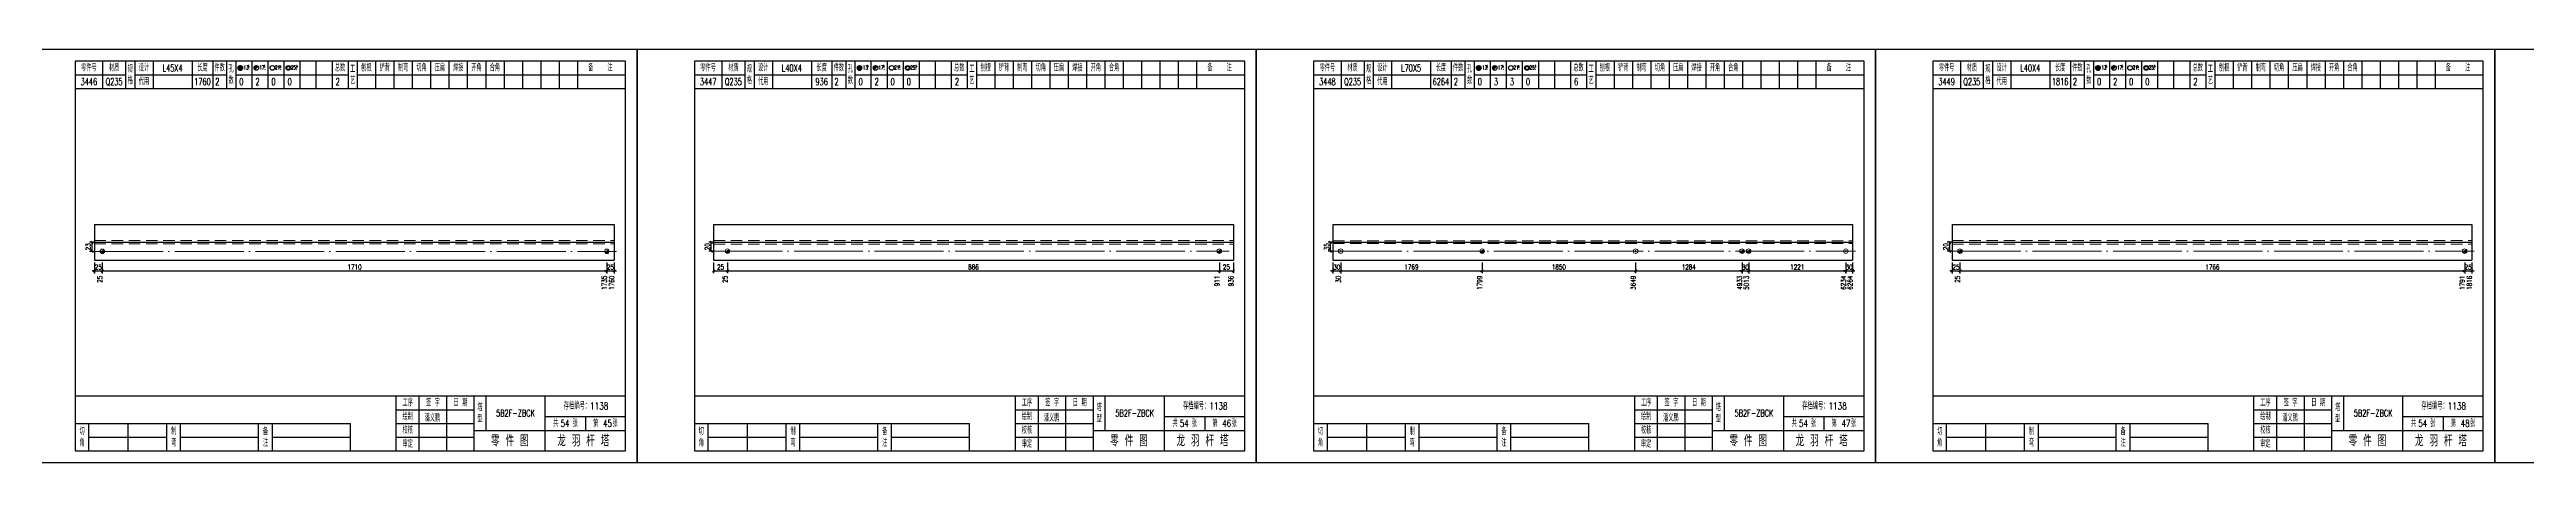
# Model space of a CAD drawing. Header units: millimetres. Extents: x 0 to 30240, y -10896 to -1348.
# Drawn here: x 11894 to 12974, y -10896 to -10716 of the extents above; entities that cross this region are included whole.
import ezdxf
from ezdxf.enums import TextEntityAlignment as Align

# ---------------------------------------------------------------- set-up
doc = ezdxf.new("R2010")
doc.units = ezdxf.units.MM
doc.header["$LTSCALE"] = 20
doc.header["$PDMODE"] = 1
doc.linetypes.add('DASHDOT2X', pattern=[1.75, 1.5, -0.125, 0, -0.125])
doc.linetypes.add('HIDDEN', pattern=[0.375, 0.25, -0.125])
for name, color, linetype, lineweight in [('1', 7, 'Continuous', 25), ('11', 3, 'Continuous', 13), ('2', 1, 'HIDDEN', 13), ('5', 1, 'Continuous', 13), ('7', 2, 'DASHDOT2X', 13)]:
    doc.layers.add(name, color=color, linetype=linetype, lineweight=lineweight)
doc.styles.get("Standard").update_dxf_attribs({"font": 'simplex', "width": 0.7, "bigfont": 'gbhzfs.shx'})
doc.styles.add('SYMBOL_TXT', font='txt.shx', dxfattribs={"width": 0.6})
doc.styles.add('TITLE_TXT', font='simplex.shx', dxfattribs={"width": 0.75, "height": 2.5, "bigfont": 'gbhzfs.shx'})
doc.dimstyles.get("Standard").update_dxf_attribs({"dimtxt": 2.1, "dimasz": 1, "dimexe": 1.05, "dimexo": 0, "dimgap": 0.63, "dimtad": 1, "dimzin": 0, "dimdsep": 46, "dimtxsty": 'standard', "dimblk": 'OBLIQUE', "dimblk1": 'OBLIQUE', "dimblk2": 'OBLIQUE', "dimcen": 0.09, "dimadec": 0, "dimazin": 0, "dimtfac": 1, "dimtdec": 1, "dimtix": 1, "dimtmove": 0, "dimatfit": 3, "dimfxl": 0, "dimtolj": 1, "dimtzin": 0, "dimarcsym": 0})
pattern_1 = [(0, (-3, 0), (0, 0.0125), [])]

# ---------------------------------------------------------------- blocks, each defined once
blk = doc.blocks.new('M12_HOLE')
h = blk.add_hatch()
h.set_pattern_fill('LINE', scale=0.1, style=0)
h.set_pattern_definition(pattern_1)
h.paths.add_polyline_path([(-5, 0, 1), (-1, 0, 1)])
at = {"color": 7}
blk.add_circle((-3, 0), 2, dxfattribs=at)
at = {"color": 7, "attachment_point": 1, "style": 'SYMBOL_TXT'}
for s, insert, char_height, width in [('13\\f??|b0|i0|c0|p54;.', (-0.1, 2.1), 3.5, 5.707), ('5', (3.7, 2.3), 1.8, 2.931)]:
    blk.add_mtext(s, dxfattribs=dict(at, insert=insert, char_height=char_height, width=width))
blk = doc.blocks.new('M16_HOLE')
h = blk.add_hatch()
h.set_pattern_fill('LINE', scale=0.1, style=0)
h.set_pattern_definition(pattern_1)
h.paths.add_polyline_path([(-1.6, 1.4, 0.668179), (-5, 0, 0.198912), (-4.4, -1.4)])
at = {"color": 7}
blk.add_circle((-3, 0), 2, dxfattribs=at)
at = {"color": 7, "attachment_point": 1, "style": 'SYMBOL_TXT'}
for s, insert, char_height, width in [('17.', (-0.4, 2.1), 3.5, 6.316), ('5', (3.6, 2.3), 1.8, 1.822)]:
    blk.add_mtext(s, dxfattribs=dict(at, insert=insert, char_height=char_height, width=width))
blk = doc.blocks.new('M20_HOLE')
at = {"color": 7}
blk.add_circle((-3, 0), 2, dxfattribs=at)
at = {"color": 7, "attachment_point": 1, "style": 'SYMBOL_TXT'}
for s, insert, char_height, width in [('21.', (-0.7, 2), 3.5, 6.074), ('5', (3.3, 2), 1.8, 1.458)]:
    blk.add_mtext(s, dxfattribs=dict(at, insert=insert, char_height=char_height, width=width))
blk = doc.blocks.new('M24_HOLE')
at = {"color": 7}
for radius in [2, 1.5]:
    blk.add_circle((-3, 0), radius, dxfattribs=at)
at = {"color": 7, "attachment_point": 1, "style": 'SYMBOL_TXT'}
for s, insert, char_height, width in [('25.', (-0.7, 2.1), 3.5, 2.429), ('5', (3.9, 2.3), 1.8, 1.944)]:
    blk.add_mtext(s, dxfattribs=dict(at, insert=insert, char_height=char_height, width=width))
blk = doc.blocks.new('JgCard')
for p, q in [((270, 180), (0, 180)), ((0, 180), (0, 0)), ((265, 175), (25, 175)), ((25, 175), (25, 5)), ((37, 175), (37, 163)), ((47, 175), (47, 163)), ((51, 175), (51, 163)), ((59, 175), (59, 163)), ((76, 175), (76, 163)), ((85, 175), (85, 163)), ((91, 175), (91, 163)), ((95, 175), (95, 163)), ((102, 175), (102, 163)), ((109, 175), (109, 163)), ((116, 175), (116, 163)), ((123, 175), (123, 163)), ((130, 175), (130, 163)), ((137, 175), (137, 163)), ((144, 175), (144, 163)), ((148, 175), (148, 163)), ((156, 175), (156, 163)), ((164, 175), (164, 163)), ((172, 175), (172, 163)), ((180, 175), (180, 163)), ((188, 175), (188, 163)), ((196, 175), (196, 163)), ((204, 175), (204, 163)), ((212, 175), (212, 163)), ((220, 175), (220, 163)), ((228, 175), (228, 163)), ((236, 175), (236, 163)), ((244, 175), (244, 163)), ((265, 5), (265, 175)), ((270, 0), (270, 180)), ((25, 169), (47, 169)), ((25, 163), (265, 163)), ((51, 169), (91, 169)), ((95, 169), (144, 169)), ((148, 169), (265, 169)), ((25, 29), (265, 29)), ((165, 5), (165, 29)), ((165, 23), (199, 23)), ((175, 5), (175, 29)), ((187, 5), (187, 29)), ((199, 5), (199, 29)), ((204, 29), (204, 14)), ((230, 5), (230, 29)), ((25, 17), (145, 17)), ((31, 5), (31, 17)), ((31, 11), (65, 11)), ((48, 17), (48, 5)), ((65, 5), (65, 17)), ((71, 5), (71, 17)), ((71, 11), (105, 11)), ((105, 5), (105, 17)), ((111, 5), (111, 17)), ((111, 11), (145, 11)), ((145, 5), (145, 17)), ((165, 17), (199, 17)), ((165, 11), (199, 11)), ((199, 14), (265, 14)), ((230, 20), (265, 20)), ((247.5, 20), (247.5, 14)), ((0, 0), (270, 0)), ((25, 5), (265, 5))]:
    blk.add_line(p, q)
blk.add_lwpolyline([(96, 172, -1), (98, 172, -1)], format="xyb", close=True)
blk.add_point((145, 96))
at = {"xscale": 0.5, "yscale": 0.5, "zscale": 0.5}
for name, p in [('M12_HOLE', (98.5, 172)), ('M16_HOLE', (105.5, 172)), ('M20_HOLE', (112.5, 172)), ('M24_HOLE', (119.5, 172))]:
    blk.add_blockref(name, p, dxfattribs=at)
at = {"style": 'TITLE_TXT', "width": 0.75}
for s, height, p in [('存档编号：1138', 3.08, (238, 23.1)), ('潘义鹏', 3, (177.4, 17.9)), ('龙 羽 杆 塔', 5, (235.2, 7))]:
    blk.add_text(s, height=height, dxfattribs=at).set_placement(p)
at = {"attachment_point": 5, "style": 'TITLE_TXT'}
for s, insert, char_height, width in [('零件号', (31, 172), 3, 15), ('材质', (42, 172), 3, 8), ('设计', (55, 172), 3, 8), ('长度', (80.5, 172), 3, 8), ('件数', (88, 172), 3, 6), ('总数', (140.5, 172), 3, 7), ('工\\P艺', (146, 169), 3, 4), ('刨根', (152, 172), 3, 8), ('铲背', (160, 172), 3, 8), ('制弯', (168, 172), 3, 8), ('切角', (176, 172), 3, 8), ('压扁', (184, 172), 3, 8), ('焊接', (192, 172), 3, 8), ('开角', (200, 172), 3, 8), ('合角', (208, 172), 3, 8), ('备    注', (254, 172), 3, 22), ('规格', (49, 169), 3, 4), ('代用', (55, 166), 3, 8), ('孔数', (93, 169), 3, 4), ('绘制', (170, 20), 3, 10), ('工序', (170, 26), 3, 10), ('签 字', (181, 26), 3, 12), ('日 期', (193, 26), 3, 12), ('塔\\P型', (201.5, 21.5), 3, 5), ('切\\P角', (28, 11), 3, 6), ('制\\P弯', (68, 11), 3, 6), ('备\\P注', (108, 11), 3, 6), ('校核', (170, 14), 3, 10), ('零 件 图', (214.5, 9.5), 5, 31), ('共    张', (238.8, 17), 3, 17.5), ('第    张', (256.2, 17), 3, 17.5), ('审定', (170, 8), 3, 10)]:
    blk.add_mtext(s, dxfattribs=dict(at, insert=insert, char_height=char_height, width=width))
blk = doc.blocks.new('M16')
for p, q in [((-0.7, -0.7), (0.7, 0.7)), ((-0.4, 0), (0.4, 0)), ((0, 0.4), (0, -0.4))]:
    blk.add_line(p, q)
blk.add_circle((0, 0), 1)
for radius in [0.8, 0.6, 0.4, 0.2]:
    blk.add_arc((0, 0), radius, 225, 45)
blk = doc.blocks.new('_Oblique')
at = {"color": 0, "linetype": 'ByBlock', "lineweight": -2}
blk.add_line((-0.5, -0.5), (0.5, 0.5), dxfattribs=at)
blk = doc.blocks.new('*D4636')
at = {"layer": '11', "color": 0, "lineweight": -2}
for p, q in [((11913.4, -10808.7), (11913.4, -10813.4)), ((11916.8, -10808.7), (11916.8, -10813.4)), ((11913.4, -10812.3), (11912.4, -10812.3)), ((11913.4, -10812.3), (11916.8, -10812.3)), ((11916.8, -10812.3), (11917.8, -10812.3))]:
    blk.add_line(p, q, dxfattribs=at)
at = {"layer": 'Defpoints', "color": 0}
for p in [(11913.4, -10808.7), (11916.8, -10808.7), (11916.8, -10812.3)]:
    blk.add_point(p, dxfattribs=at)
at = {"layer": '11', "color": 0, "lineweight": -2}
blk.add_blockref('_Oblique', (11913.4, -10812.3), dxfattribs=at)
at = {"layer": '11', "color": 0, "lineweight": -2, "rotation": 180}
blk.add_blockref('_Oblique', (11916.8, -10812.3), dxfattribs=at)
at = {"layer": '11', "color": 0, "insert": (11915.1, -10810.7), "char_height": 2.1, "attachment_point": 5}
blk.add_mtext('\\A1;25', dxfattribs=at)
blk = doc.blocks.new('*D4638')
at = {"layer": '11', "color": 0, "lineweight": -2}
for p, q in [((12136.8, -10808.7), (12136.8, -10813.4)), ((12140, -10808.7), (12140, -10813.4)), ((12136.8, -10812.3), (12135.8, -10812.3)), ((12136.8, -10812.3), (12140, -10812.3)), ((12140, -10812.3), (12141, -10812.3))]:
    blk.add_line(p, q, dxfattribs=at)
at = {"layer": 'Defpoints', "color": 0}
for p in [(12136.8, -10808.7), (12140, -10808.7), (12140, -10812.3)]:
    blk.add_point(p, dxfattribs=at)
at = {"layer": '11', "color": 0, "lineweight": -2}
blk.add_blockref('_Oblique', (12136.8, -10812.3), dxfattribs=at)
at = {"layer": '11', "color": 0, "lineweight": -2, "rotation": 180}
blk.add_blockref('_Oblique', (12140, -10812.3), dxfattribs=at)
at = {"layer": '11', "color": 0, "insert": (12138.4, -10810.7), "char_height": 2.1, "attachment_point": 5}
blk.add_mtext('\\A1;25', dxfattribs=at)
blk = doc.blocks.new('M20')
for p, q in [((-0.5, 0), (0.5, 0)), ((0, -0.5), (0, 0.5))]:
    blk.add_line(p, q)
blk.add_circle((0, 0), 1)
blk = doc.blocks.new('*D4644')
at = {"layer": '11', "color": 0, "lineweight": -2}
for p, q in [((12453.4, -10808.7), (12453.4, -10813.4)), ((12456.8, -10808.7), (12456.8, -10813.4)), ((12453.4, -10812.3), (12452.4, -10812.3)), ((12453.4, -10812.3), (12456.8, -10812.3)), ((12456.8, -10812.3), (12457.8, -10812.3))]:
    blk.add_line(p, q, dxfattribs=at)
at = {"layer": 'Defpoints', "color": 0}
for p in [(12453.4, -10808.7), (12456.8, -10808.7), (12456.8, -10812.3)]:
    blk.add_point(p, dxfattribs=at)
at = {"layer": '11', "color": 0, "lineweight": -2}
blk.add_blockref('_Oblique', (12453.4, -10812.3), dxfattribs=at)
at = {"layer": '11', "color": 0, "lineweight": -2, "rotation": 180}
blk.add_blockref('_Oblique', (12456.8, -10812.3), dxfattribs=at)
at = {"layer": '11', "color": 0, "insert": (12455.1, -10810.7), "char_height": 2.1, "attachment_point": 5}
blk.add_mtext('\\A1;30', dxfattribs=at)
blk = doc.blocks.new('*D4648')
at = {"layer": '11', "color": 0, "lineweight": -2}
for p, q in [((12631.8, -10808.7), (12631.8, -10813.4)), ((12634.7, -10808.7), (12634.7, -10813.4)), ((12631.8, -10812.3), (12630.8, -10812.3)), ((12631.8, -10812.3), (12634.7, -10812.3)), ((12634.7, -10812.3), (12635.7, -10812.3))]:
    blk.add_line(p, q, dxfattribs=at)
at = {"layer": 'Defpoints', "color": 0}
for p in [(12631.8, -10808.7), (12634.7, -10808.7), (12634.7, -10812.3)]:
    blk.add_point(p, dxfattribs=at)
at = {"layer": '11', "color": 0, "lineweight": -2}
blk.add_blockref('_Oblique', (12631.8, -10812.3), dxfattribs=at)
at = {"layer": '11', "color": 0, "lineweight": -2, "rotation": 180}
blk.add_blockref('_Oblique', (12634.7, -10812.3), dxfattribs=at)
at = {"layer": '11', "color": 0, "insert": (12633.3, -10810.7), "char_height": 2.1, "attachment_point": 5}
blk.add_mtext('\\A1;80', dxfattribs=at)
blk = doc.blocks.new('*D4650')
at = {"layer": '11', "color": 0, "lineweight": -2}
for p, q in [((12677.1, -10808.7), (12677.1, -10813.4)), ((12680, -10808.7), (12680, -10813.4)), ((12677.1, -10812.3), (12676.1, -10812.3)), ((12677.1, -10812.3), (12680, -10812.3)), ((12680, -10812.3), (12681, -10812.3))]:
    blk.add_line(p, q, dxfattribs=at)
at = {"layer": 'Defpoints', "color": 0}
for p in [(12677.1, -10808.7), (12680, -10808.7), (12680, -10812.3)]:
    blk.add_point(p, dxfattribs=at)
at = {"layer": '11', "color": 0, "lineweight": -2}
blk.add_blockref('_Oblique', (12677.1, -10812.3), dxfattribs=at)
at = {"layer": '11', "color": 0, "lineweight": -2, "rotation": 180}
blk.add_blockref('_Oblique', (12680, -10812.3), dxfattribs=at)
at = {"layer": '11', "color": 0, "insert": (12678.5, -10810.7), "char_height": 2.1, "attachment_point": 5}
blk.add_mtext('\\A1;30', dxfattribs=at)
blk = doc.blocks.new('*D4652')
at = {"layer": '11', "color": 0, "lineweight": -2}
for p, q in [((12723.4, -10808.7), (12723.4, -10813.4)), ((12726.8, -10808.7), (12726.8, -10813.4)), ((12723.4, -10812.3), (12722.4, -10812.3)), ((12723.4, -10812.3), (12726.8, -10812.3)), ((12726.8, -10812.3), (12727.8, -10812.3))]:
    blk.add_line(p, q, dxfattribs=at)
at = {"layer": 'Defpoints', "color": 0}
for p in [(12723.4, -10808.7), (12726.8, -10808.7), (12726.8, -10812.3)]:
    blk.add_point(p, dxfattribs=at)
at = {"layer": '11', "color": 0, "lineweight": -2}
blk.add_blockref('_Oblique', (12723.4, -10812.3), dxfattribs=at)
at = {"layer": '11', "color": 0, "lineweight": -2, "rotation": 180}
blk.add_blockref('_Oblique', (12726.8, -10812.3), dxfattribs=at)
at = {"layer": '11', "color": 0, "insert": (12725.1, -10810.7), "char_height": 2.1, "attachment_point": 5}
blk.add_mtext('\\A1;25', dxfattribs=at)
blk = doc.blocks.new('*D4654')
at = {"layer": '11', "color": 0, "lineweight": -2}
for p, q in [((12946.9, -10808.7), (12946.9, -10813.4)), ((12950, -10808.7), (12950, -10813.4)), ((12946.9, -10812.3), (12945.9, -10812.3)), ((12946.9, -10812.3), (12950, -10812.3)), ((12950, -10812.3), (12951, -10812.3))]:
    blk.add_line(p, q, dxfattribs=at)
at = {"layer": 'Defpoints', "color": 0}
for p in [(12946.9, -10808.7), (12950, -10808.7), (12950, -10812.3)]:
    blk.add_point(p, dxfattribs=at)
at = {"layer": '11', "color": 0, "lineweight": -2}
blk.add_blockref('_Oblique', (12946.9, -10812.3), dxfattribs=at)
at = {"layer": '11', "color": 0, "lineweight": -2, "rotation": 180}
blk.add_blockref('_Oblique', (12950, -10812.3), dxfattribs=at)
at = {"layer": '11', "color": 0, "insert": (12948.4, -10810.7), "char_height": 2.1, "attachment_point": 5}
blk.add_mtext('\\A1;25', dxfattribs=at)

msp = doc.modelspace()

# ---------------------------------------------------------------- linework, layer by layer
at = {"layer": '1'}
for p, q in [((11913.4, -10792.066), (11913.4, -10807.606)), ((11913.4, -10792.066), (12140, -10792.066)), ((11913.4, -10799.836), (12140, -10799.836)), ((12140, -10792.066), (12140, -10807.606)), ((12183.4, -10792.066), (12183.4, -10807.606)), ((12183.4, -10792.066), (12410, -10792.066)), ((12183.4, -10799.836), (12410, -10799.836)), ((12410, -10792.066), (12410, -10807.606)), ((12453.4, -10792.066), (12453.4, -10807.606)), ((12453.4, -10792.066), (12680, -10792.066)), ((12453.4, -10799.836), (12680, -10799.836)), ((12680, -10792.066), (12680, -10807.606)), ((12723.4, -10792.066), (12723.4, -10807.606)), ((12723.4, -10792.066), (12950, -10792.066)), ((12723.4, -10799.836), (12950, -10799.836)), ((12950, -10792.066), (12950, -10807.606)), ((11913.4, -10807.606), (12140, -10807.606)), ((12183.4, -10807.606), (12410, -10807.606)), ((12453.4, -10807.606), (12680, -10807.606)), ((12723.4, -10807.606), (12950, -10807.606))]:
    msp.add_line(p, q, dxfattribs=at)
at = {"layer": '2'}
for p, q in [((11913.4, -10799.145), (12140, -10799.145)), ((12183.4, -10799.059), (12410, -10799.059)), ((12453.4, -10799.281), (12680, -10799.281)), ((12723.4, -10799.059), (12950, -10799.059)), ((11913.4, -10800.527), (12140, -10800.527)), ((12183.4, -10800.613), (12410, -10800.613)), ((12453.4, -10800.391), (12680, -10800.391)), ((12723.4, -10800.613), (12950, -10800.613))]:
    msp.add_line(p, q, dxfattribs=at)
at = {"layer": '7'}
for p, q in [((11913.4, -10803.807), (12141.032, -10803.807)), ((12183.4, -10803.721), (12408.118, -10803.721)), ((12453.4, -10803.721), (12681.26, -10803.721)), ((12723.4, -10803.721), (12951.097, -10803.721))]:
    msp.add_line(p, q, dxfattribs=at)

# ---------------------------------------------------------------- block references
at = {"layer": '1'}
for p in [(11880, -10895.836), (12150, -10895.836), (12420, -10895.836), (12690, -10895.836), (12960, -10895.836)]:
    msp.add_blockref('JgCard', p, dxfattribs=at)
at = {"layer": '5'}
for name, p in [('M16', (11916.84, -10803.807)), ('M16', (12136.832, -10803.807)), ('M16', (12189.452, -10803.721)), ('M16', (12403.918, -10803.721)), ('M20', (12456.84, -10803.721)), ('M16', (12518.474, -10803.721)), ('M20', (12585.394, -10803.721)), ('M16', (12631.793, -10803.721)), ('M16', (12634.733, -10803.721)), ('M20', (12677.06, -10803.721)), ('M16', (12726.84, -10803.721)), ('M16', (12946.897, -10803.721))]:
    msp.add_blockref(name, p, dxfattribs=at)

# ---------------------------------------------------------------- texts
at = {"style": 'TITLE_TXT', "width": 0.75}
for s, p in [('54', (12116.667, -10880.296)), ('45', (12135.194, -10880.299)), ('54', (12386.667, -10880.296)), ('46', (12405.194, -10880.299)), ('54', (12656.667, -10880.296)), ('47', (12675.194, -10880.299)), ('54', (12926.667, -10880.296)), ('48', (12945.194, -10880.299))]:
    msp.add_text(s, height=3, dxfattribs=at).set_placement(p)
at = {"layer": '1', "width": 0.7}
for s, p in [('L45X4', (11947.5, -10723.836)), ('L40X4', (12217.5, -10723.836)), ('L70X5', (12487.5, -10723.836)), ('L40X4', (12757.5, -10723.836)), ('3446', (11911, -10729.836)), ('Q235', (11922, -10729.836)), ('1760', (11960.5, -10729.836)), ('2', (11967, -10729.836)), ('0', (11977.5, -10729.836)), ('2', (11984.5, -10729.836)), ('0', (11991.5, -10729.836)), ('0', (11998.5, -10729.836)), ('2', (12019.5, -10729.836)), ('3447', (12181, -10729.836)), ('Q235', (12192, -10729.836)), ('936', (12230.5, -10729.836)), ('2', (12237, -10729.836)), ('0', (12247.5, -10729.836)), ('2', (12254.5, -10729.836)), ('0', (12261.5, -10729.836)), ('0', (12268.5, -10729.836)), ('2', (12289.5, -10729.836)), ('3448', (12451, -10729.836)), ('Q235', (12462, -10729.836)), ('6264', (12500.5, -10729.836)), ('2', (12507, -10729.836)), ('0', (12517.5, -10729.836)), ('3', (12524.5, -10729.836)), ('3', (12531.5, -10729.836)), ('0', (12538.5, -10729.836)), ('6', (12559.5, -10729.836)), ('3449', (12721, -10729.836)), ('Q235', (12732, -10729.836)), ('1816', (12770.5, -10729.836)), ('2', (12777, -10729.836)), ('0', (12787.5, -10729.836)), ('2', (12794.5, -10729.836)), ('0', (12801.5, -10729.836)), ('0', (12808.5, -10729.836)), ('2', (12829.5, -10729.836))]:
    msp.add_text(s, height=3, dxfattribs=at).set_placement(p, align=Align.MIDDLE_CENTER)
for s, p in [('25', (11916.84, -10814.431)), ('1735', (12136.781, -10814.431)), ('1760', (12140, -10814.431)), ('25', (12189.452, -10814.431)), ('911', (12403.949, -10814.431)), ('936', (12410, -10814.431)), ('30', (12456.84, -10814.431)), ('1799', (12518.459, -10814.431)), ('3649', (12585.397, -10814.431)), ('4933', (12631.784, -10814.431)), ('5013', (12634.724, -10814.431)), ('6234', (12677.101, -10814.431)), ('6264', (12680, -10814.431)), ('25', (12726.84, -10814.431)), ('1791', (12946.88, -10814.431)), ('1816', (12950, -10814.431))]:
    msp.add_text(s, height=2.1, rotation=90, dxfattribs=at).set_placement(p, align=Align.RIGHT)
at = {"layer": '1', "char_height": 3, "width": 26, "attachment_point": 5}
for insert in [(12097, -10874.336), (12367, -10874.336), (12637, -10874.336), (12907, -10874.336)]:
    msp.add_mtext('5B2F-ZBCK', dxfattribs=dict(at, insert=insert))

# ---------------------------------------------------------------- dimensions: what is measured, and where the dimension line sits
at = {"layer": '1'}
for base, p1, p2, text in [((11912.35, -10799.836), (11913.35, -10803.807), (11913.35, -10799.836), '23'), ((12182.35, -10799.836), (12183.35, -10803.721), (12183.35, -10799.836), '20'), ((12452.35, -10799.836), (12453.35, -10803.721), (12453.35, -10799.836), '35'), ((12722.35, -10799.836), (12723.35, -10803.721), (12723.35, -10799.836), '20')]:
    msp.add_linear_dim(base=base, p1=p1, p2=p2, angle=90, text=text, dimstyle='standard', dxfattribs=at).render()
at = {"layer": '11'}
for base, p1, p2, text, picture, middle in [((11916.84, -10812.331), (11913.4, -10808.656), (11916.84, -10808.656), '25', '*D4636', (11915.12, -10810.651)), ((12140, -10812.331), (12136.832, -10808.656), (12140, -10808.656), '25', '*D4638', (12138.416, -10810.651)), ((12456.84, -10812.331), (12453.4, -10808.656), (12456.84, -10808.656), '30', '*D4644', (12455.12, -10810.651)), ((12634.733, -10812.331), (12631.793, -10808.656), (12634.733, -10808.656), '80', '*D4648', (12633.263, -10810.651)), ((12680, -10812.331), (12677.06, -10808.656), (12680, -10808.656), '30', '*D4650', (12678.53, -10810.651)), ((12726.84, -10812.331), (12723.4, -10808.656), (12726.84, -10808.656), '25', '*D4652', (12725.12, -10810.651)), ((12950, -10812.331), (12946.897, -10808.656), (12950, -10808.656), '25', '*D4654', (12948.448, -10810.651))]:
    dim = msp.add_linear_dim(base=base, p1=p1, p2=p2, text=text, dimstyle='standard', dxfattribs=at)
    dim.commit()
    dim.dimension.update_dxf_attribs({"geometry": picture, "text_midpoint": middle})
for base, p1, p2, text in [((12136.832, -10812.331), (11916.84, -10808.656), (12136.832, -10808.656), '1710'), ((12189.452, -10812.331), (12183.4, -10808.656), (12189.452, -10808.656), '25'), ((12403.918, -10812.331), (12189.452, -10808.656), (12403.918, -10808.656), '886'), ((12410, -10812.331), (12403.918, -10808.656), (12410, -10808.656), '25'), ((12518.474, -10812.331), (12456.84, -10808.656), (12518.474, -10808.656), '1769'), ((12585.394, -10812.331), (12518.474, -10808.656), (12585.394, -10808.656), '1850'), ((12631.793, -10812.331), (12585.394, -10808.656), (12631.793, -10808.656), '1284'), ((12677.06, -10812.331), (12634.733, -10808.656), (12677.06, -10808.656), '1221'), ((12946.897, -10812.331), (12726.84, -10808.656), (12946.897, -10808.656), '1766')]:
    msp.add_linear_dim(base=base, p1=p1, p2=p2, text=text, dimstyle='standard', dxfattribs=at).render()

doc.saveas('drawing.dxf')
